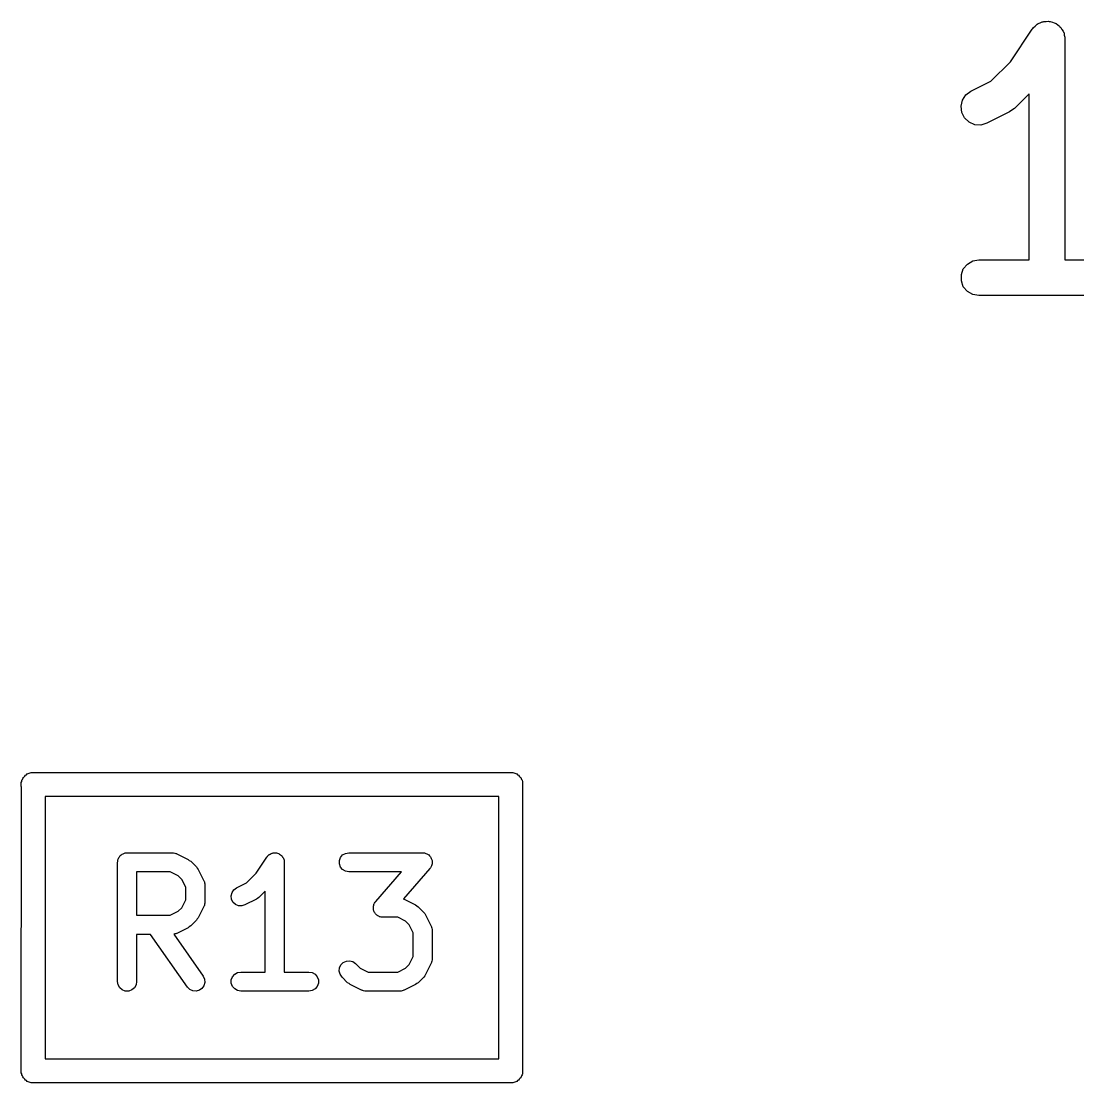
# Model space of a CAD drawing. Extents: x 106.7 to 203.6, y -115.7 to -57.1.
# Drawn here: x 158.794 to 163.219, y -96.662 to -92.213 of the extents above; entities that cross this region are included whole.
import ezdxf

# ---------------------------------------------------------------- set-up
doc = ezdxf.new("R2010")
doc.units = 0
doc.header["$MEASUREMENT"] = 0
doc.layers.add('BLACK', color=7, linetype='CONTINUOUS')

msp = doc.modelspace()

# ---------------------------------------------------------------- linework, layer by layer
at = {"layer": 'BLACK', "linetype": 'CONTINUOUS'}
for p, q in [((163.062, -92.2204), (163.07, -92.2164)), ((163.07, -92.2164), (163.074, -92.2159)), ((163.074, -92.2159), (163.078, -92.2145)), ((163.078, -92.2145), (163.087, -92.2145)), ((163.087, -92.2145), (163.096, -92.2135)), ((163.096, -92.2135), (163.1, -92.2145)), ((163.1, -92.2145), (163.104, -92.2145)), ((163.104, -92.2145), (163.113, -92.2176)), ((162.938, -92.3835), (163.029, -92.2468)), ((163.029, -92.2468), (163.032, -92.2438)), ((163.032, -92.2438), (163.034, -92.2402)), ((163.034, -92.2402), (163.041, -92.2344)), ((163.041, -92.2344), (163.047, -92.2279)), ((163.047, -92.2279), (163.05, -92.2261)), ((163.05, -92.2261), (163.054, -92.2234)), ((163.054, -92.2234), (163.062, -92.2204)), ((163.113, -92.2176), (163.121, -92.2197)), ((163.121, -92.2197), (163.125, -92.222)), ((163.125, -92.222), (163.129, -92.2234)), ((163.129, -92.2234), (163.136, -92.2292)), ((163.136, -92.2292), (163.143, -92.2341)), ((163.143, -92.2341), (163.145, -92.2375)), ((163.145, -92.2375), (163.149, -92.2402)), ((163.149, -92.2402), (163.153, -92.2479)), ((163.153, -92.2479), (163.158, -92.2551)), ((163.158, -92.2551), (163.16, -92.2591)), ((163.16, -92.2591), (163.162, -92.2627)), ((163.162, -92.2627), (163.163, -92.2715)), ((163.163, -92.2715), (163.166, -92.2801)), ((163.166, -92.2801), (163.165, -92.2843)), ((163.165, -92.2843), (163.166, -92.2884)), ((163.166, -92.2884), (163.166, -93.2134)), ((162.856, -92.4648), (162.938, -92.3835)), ((162.772, -92.507), (162.856, -92.4648)), ((162.737, -92.5443), (162.751, -92.5225)), ((162.751, -92.5225), (162.772, -92.507)), ((163.016, -92.5171), (162.954, -92.5795)), ((163.016, -93.2134), (163.016, -92.5171)), ((162.731, -92.5696), (162.737, -92.5443)), ((162.734, -92.5955), (162.731, -92.5696)), ((162.745, -92.6188), (162.734, -92.5955)), ((162.934, -92.5936), (162.839, -92.6412)), ((162.944, -92.5864), (162.934, -92.5936)), ((162.954, -92.5795), (162.944, -92.5864)), ((162.764, -92.6367), (162.745, -92.6188)), ((162.788, -92.647), (162.764, -92.6367)), ((162.814, -92.6486), (162.788, -92.647)), ((162.839, -92.6412), (162.814, -92.6486)), ((162.74, -93.2509), (162.757, -93.2309)), ((162.757, -93.2309), (162.78, -93.2179)), ((162.78, -93.2179), (162.805, -93.2134)), ((162.805, -93.2134), (163.016, -93.2134)), ((163.166, -93.2134), (163.377, -93.2134)), ((162.732, -93.2754), (162.74, -93.2509)), ((162.732, -93.3014), (162.732, -93.2754)), ((162.74, -93.3259), (162.732, -93.3014)), ((162.757, -93.3458), (162.74, -93.3259)), ((162.78, -93.3589), (162.757, -93.3458)), ((162.805, -93.3634), (162.78, -93.3589)), ((163.377, -93.3634), (162.805, -93.3634)), ((158.809, -95.3765), (158.812, -95.3731)), ((158.812, -95.3731), (158.816, -95.3709)), ((158.816, -95.3709), (158.819, -95.368)), ((158.819, -95.368), (158.823, -95.3665)), ((158.823, -95.3665), (158.827, -95.3643)), ((158.827, -95.3643), (158.832, -95.3635)), ((158.832, -95.3635), (158.836, -95.362)), ((158.836, -95.362), (160.853, -95.362)), ((160.853, -95.362), (160.857, -95.3635)), ((160.857, -95.3635), (160.862, -95.3643)), ((160.862, -95.3643), (160.866, -95.3665)), ((160.866, -95.3665), (160.87, -95.368)), ((160.87, -95.368), (160.873, -95.3709)), ((160.873, -95.3709), (160.877, -95.3731)), ((160.877, -95.3731), (160.88, -95.3765)), ((158.794, -95.4032), (158.796, -95.399)), ((158.794, -95.4208), (158.794, -95.4032)), ((158.796, -95.399), (158.797, -95.3946)), ((158.797, -95.3946), (158.799, -95.3908)), ((158.799, -95.3908), (158.801, -95.3866)), ((158.801, -95.3866), (158.803, -95.3832)), ((158.803, -95.3832), (158.806, -95.3794)), ((158.806, -95.3794), (158.809, -95.3765)), ((160.88, -95.3765), (160.883, -95.3794)), ((160.883, -95.3794), (160.886, -95.3832)), ((160.886, -95.3832), (160.888, -95.3866)), ((160.888, -95.3866), (160.89, -95.3908)), ((160.89, -95.3908), (160.892, -95.3946)), ((160.892, -95.3946), (160.893, -95.399)), ((160.893, -95.399), (160.894, -95.4032)), ((160.894, -95.4032), (160.894, -96.6208)), ((158.794, -96.6032), (158.795, -95.4208)), ((158.795, -95.4208), (158.794, -95.4208)), ((158.894, -95.462), (158.894, -96.562)), ((160.794, -95.462), (158.894, -95.462)), ((160.795, -96.562), (160.794, -95.462)), ((159.198, -95.7312), (159.199, -95.728)), ((159.198, -95.7347), (159.198, -95.7312)), ((159.199, -95.728), (159.2, -95.7245)), ((159.2, -95.7245), (159.202, -95.7215)), ((159.202, -95.7215), (159.203, -95.7182)), ((159.203, -95.7182), (159.205, -95.7155)), ((159.205, -95.7155), (159.207, -95.7125)), ((159.207, -95.7125), (159.209, -95.7102)), ((159.209, -95.7102), (159.212, -95.7075)), ((159.212, -95.7075), (159.215, -95.7058)), ((159.215, -95.7058), (159.217, -95.7035)), ((159.217, -95.7035), (159.221, -95.7024)), ((159.221, -95.7024), (159.224, -95.7006)), ((159.224, -95.7006), (159.227, -95.7)), ((159.227, -95.7), (159.23, -95.6988)), ((159.23, -95.6988), (159.234, -95.6988)), ((159.234, -95.6988), (159.237, -95.6982)), ((159.237, -95.6982), (159.428, -95.6982)), ((159.428, -95.6982), (159.43, -95.6986)), ((159.43, -95.6986), (159.432, -95.6985)), ((159.432, -95.6985), (159.437, -95.6998)), ((159.437, -95.6998), (159.442, -95.7006)), ((159.442, -95.7006), (159.444, -95.7018)), ((159.444, -95.7018), (159.446, -95.7024)), ((159.446, -95.7024), (159.493, -95.7262)), ((159.493, -95.7262), (159.498, -95.73)), ((159.498, -95.73), (159.504, -95.7337)), ((159.778, -95.7841), (159.823, -95.716)), ((159.823, -95.716), (159.825, -95.7144)), ((159.825, -95.7144), (159.826, -95.7125)), ((159.826, -95.7125), (159.829, -95.7094)), ((159.829, -95.7094), (159.833, -95.706)), ((159.833, -95.706), (159.835, -95.705)), ((159.835, -95.705), (159.836, -95.7035)), ((159.836, -95.7035), (159.841, -95.7019)), ((159.841, -95.7019), (159.845, -95.6998)), ((159.845, -95.6998), (159.847, -95.6996)), ((159.847, -95.6996), (159.849, -95.6988)), ((159.849, -95.6988), (159.854, -95.6988)), ((159.854, -95.6988), (159.859, -95.6983)), ((159.859, -95.6983), (159.861, -95.6988)), ((159.861, -95.6988), (159.863, -95.6988)), ((159.863, -95.6988), (159.868, -95.7004)), ((159.868, -95.7004), (159.872, -95.7016)), ((159.872, -95.7016), (159.874, -95.7028)), ((159.874, -95.7028), (159.876, -95.7035)), ((159.876, -95.7035), (159.88, -95.7066)), ((159.88, -95.7066), (159.884, -95.7093)), ((159.884, -95.7093), (159.885, -95.7111)), ((159.885, -95.7111), (159.887, -95.7125)), ((159.887, -95.7125), (159.889, -95.7166)), ((159.889, -95.7166), (159.892, -95.7205)), ((159.892, -95.7205), (159.893, -95.7226)), ((159.893, -95.7226), (159.894, -95.7245)), ((159.894, -95.7245), (159.895, -95.7292)), ((159.895, -95.7292), (159.896, -95.7338)), ((160.127, -95.7312), (160.131, -95.7182)), ((160.127, -95.7451), (160.127, -95.7312)), ((160.131, -95.7182), (160.14, -95.7075)), ((160.14, -95.7075), (160.152, -95.7006)), ((160.152, -95.7006), (160.166, -95.6982)), ((160.166, -95.6982), (160.475, -95.6982)), ((160.475, -95.6982), (160.479, -95.6989)), ((160.479, -95.6989), (160.483, -95.6989)), ((160.483, -95.6989), (160.486, -95.7001)), ((160.486, -95.7001), (160.489, -95.7006)), ((160.489, -95.7006), (160.493, -95.7026)), ((160.493, -95.7026), (160.496, -95.704)), ((160.496, -95.704), (160.498, -95.706)), ((160.498, -95.706), (160.501, -95.7075)), ((160.501, -95.7075), (160.504, -95.7105)), ((160.504, -95.7105), (160.507, -95.7131)), ((160.507, -95.7131), (160.508, -95.7158)), ((160.508, -95.7158), (160.51, -95.7182)), ((160.51, -95.7182), (160.511, -95.7219)), ((160.511, -95.7219), (160.513, -95.7253)), ((160.513, -95.7253), (160.514, -95.7283)), ((160.514, -95.7283), (160.515, -95.7312)), ((160.515, -95.7312), (160.515, -95.7351)), ((159.197, -95.7382), (159.198, -95.7347)), ((159.197, -96.2382), (159.197, -95.7382)), ((159.504, -95.7337), (159.528, -95.7575)), ((159.528, -95.7575), (159.531, -95.7628)), ((159.531, -95.7628), (159.535, -95.7679)), ((159.535, -95.7679), (159.559, -95.8155)), ((159.896, -95.7338), (159.896, -95.736)), ((159.896, -95.736), (159.896, -95.7382)), ((159.896, -95.7382), (159.896, -96.1982)), ((160.131, -95.7582), (160.127, -95.7451)), ((160.14, -95.7688), (160.131, -95.7582)), ((160.152, -95.7758), (160.14, -95.7688)), ((160.166, -95.7782), (160.152, -95.7758)), ((160.506, -95.7645), (160.395, -95.8914)), ((160.508, -95.7612), (160.506, -95.7645)), ((160.51, -95.7582), (160.508, -95.7612)), ((160.511, -95.7553), (160.51, -95.7582)), ((160.513, -95.7526), (160.511, -95.7553)), ((160.514, -95.7488), (160.513, -95.7526)), ((160.515, -95.7451), (160.514, -95.7488)), ((160.515, -95.7351), (160.515, -95.739)), ((160.515, -95.739), (160.515, -95.7421)), ((160.515, -95.7421), (160.515, -95.7451)), ((159.277, -95.7782), (159.277, -95.9601)), ((159.418, -95.7782), (159.277, -95.7782)), ((159.452, -95.7949), (159.418, -95.7782)), ((159.466, -95.8095), (159.452, -95.7949)), ((159.483, -95.8429), (159.466, -95.8095)), ((159.559, -95.8155), (159.56, -95.8177)), ((159.56, -95.8177), (159.561, -95.8197)), ((159.561, -95.8197), (159.561, -95.8244)), ((159.737, -95.8244), (159.778, -95.7841)), ((160.387, -95.7782), (160.166, -95.7782)), ((160.279, -95.9023), (160.387, -95.7782)), ((159.483, -95.8954), (159.483, -95.8429)), ((159.561, -95.8244), (159.563, -95.8289)), ((159.563, -95.8289), (159.563, -95.8312)), ((159.563, -95.8312), (159.563, -95.8334)), ((159.563, -95.8334), (159.563, -95.9049)), ((159.674, -95.8786), (159.677, -95.8651)), ((159.677, -95.8651), (159.685, -95.8535)), ((159.685, -95.8535), (159.696, -95.8453)), ((159.696, -95.8453), (159.737, -95.8244)), ((159.816, -95.8586), (159.789, -95.8855)), ((159.816, -96.1982), (159.816, -95.8586)), ((159.466, -95.9288), (159.483, -95.8954)), ((159.563, -95.9094), (159.561, -95.9139)), ((159.563, -95.9049), (159.563, -95.9071)), ((159.563, -95.9071), (159.563, -95.9094)), ((159.675, -95.8925), (159.674, -95.8786)), ((159.681, -95.9049), (159.675, -95.8925)), ((159.692, -95.9144), (159.681, -95.9049)), ((159.779, -95.893), (159.731, -95.9168)), ((159.784, -95.8892), (159.779, -95.893)), ((159.789, -95.8855), (159.784, -95.8892)), ((160.273, -95.9116), (160.274, -95.9087)), ((160.274, -95.9087), (160.277, -95.9057)), ((160.277, -95.9057), (160.279, -95.9023)), ((160.395, -95.8914), (160.396, -95.8922)), ((160.396, -95.8922), (160.398, -95.8929)), ((160.398, -95.8929), (160.446, -95.9167)), ((159.418, -95.9601), (159.452, -95.9434)), ((159.452, -95.9434), (159.466, -95.9288)), ((159.559, -95.9227), (159.535, -95.9704)), ((159.56, -95.9205), (159.559, -95.9227)), ((159.561, -95.9185), (159.56, -95.9205)), ((159.561, -95.9139), (159.561, -95.9185)), ((159.704, -95.92), (159.692, -95.9144)), ((159.718, -95.9208), (159.704, -95.92)), ((159.731, -95.9168), (159.718, -95.9208)), ((160.269, -95.9217), (160.271, -95.918)), ((160.269, -95.9248), (160.269, -95.9217)), ((160.269, -95.9278), (160.269, -95.9248)), ((160.269, -95.9317), (160.269, -95.9278)), ((160.269, -95.9356), (160.269, -95.9317)), ((160.27, -95.9385), (160.269, -95.9356)), ((160.271, -95.9416), (160.27, -95.9385)), ((160.271, -95.9142), (160.273, -95.9116)), ((160.271, -95.918), (160.271, -95.9142)), ((160.273, -95.945), (160.271, -95.9416)), ((160.274, -95.9487), (160.273, -95.945)), ((160.276, -95.951), (160.274, -95.9487)), ((160.278, -95.9537), (160.276, -95.951)), ((160.281, -95.9563), (160.278, -95.9537)), ((160.446, -95.9167), (160.451, -95.9205)), ((160.451, -95.9205), (160.456, -95.9242)), ((160.456, -95.9242), (160.48, -95.948)), ((160.48, -95.948), (160.484, -95.9532)), ((160.484, -95.9532), (160.487, -95.9584)), ((159.277, -95.9601), (159.418, -95.9601)), ((159.528, -95.9808), (159.504, -96.0046)), ((159.531, -95.9755), (159.528, -95.9808)), ((159.535, -95.9704), (159.531, -95.9755)), ((160.283, -95.9593), (160.281, -95.9563)), ((160.286, -95.9609), (160.283, -95.9593)), ((160.288, -95.9629), (160.286, -95.9609)), ((160.292, -95.9643), (160.288, -95.9629)), ((160.295, -95.9663), (160.292, -95.9643)), ((160.298, -95.9668), (160.295, -95.9663)), ((160.301, -95.9679), (160.298, -95.9668)), ((160.305, -95.968), (160.301, -95.9679)), ((160.309, -95.9687), (160.305, -95.968)), ((160.371, -95.9687), (160.309, -95.9687)), ((160.404, -95.9854), (160.371, -95.9687)), ((160.419, -96), (160.404, -95.9854)), ((160.487, -95.9584), (160.511, -96.006)), ((159.336, -96.0401), (159.277, -96.0401)), ((159.277, -96.0401), (159.277, -96.2382)), ((159.49, -96.2611), (159.336, -96.0401)), ((159.437, -96.0385), (159.433, -96.0397)), ((159.433, -96.0397), (159.556, -96.2153)), ((159.442, -96.0377), (159.437, -96.0385)), ((159.444, -96.0365), (159.442, -96.0377)), ((159.446, -96.0359), (159.444, -96.0365)), ((159.493, -96.0121), (159.446, -96.0359)), ((159.498, -96.0082), (159.493, -96.0121)), ((159.504, -96.0046), (159.498, -96.0082)), ((160.435, -96.0333), (160.419, -96)), ((160.435, -96.1335), (160.435, -96.0333)), ((160.511, -96.006), (160.512, -96.0082)), ((160.512, -96.0082), (160.513, -96.0102)), ((160.513, -96.0102), (160.514, -96.0148)), ((160.514, -96.0148), (160.515, -96.0193)), ((160.515, -96.0193), (160.515, -96.0216)), ((160.515, -96.0216), (160.515, -96.0239)), ((160.515, -96.0239), (160.515, -96.143)), ((160.127, -96.1802), (160.133, -96.1676)), ((160.133, -96.1676), (160.143, -96.1578)), ((160.143, -96.1578), (160.156, -96.1519)), ((160.156, -96.1519), (160.169, -96.1507)), ((160.169, -96.1507), (160.183, -96.1543)), ((160.183, -96.1543), (160.194, -96.1623)), ((160.194, -96.1623), (160.213, -96.1815)), ((160.404, -96.1815), (160.419, -96.1669)), ((160.419, -96.1669), (160.435, -96.1335)), ((160.511, -96.1608), (160.487, -96.2085)), ((160.512, -96.1586), (160.511, -96.1608)), ((160.513, -96.1566), (160.512, -96.1586)), ((160.514, -96.152), (160.513, -96.1566)), ((160.515, -96.1475), (160.514, -96.152)), ((160.515, -96.143), (160.515, -96.1452)), ((160.515, -96.1452), (160.515, -96.1475)), ((159.556, -96.2153), (159.562, -96.2278)), ((159.674, -96.2312), (159.679, -96.2182)), ((159.679, -96.2182), (159.688, -96.2075)), ((159.688, -96.2075), (159.7, -96.2006)), ((159.7, -96.2006), (159.714, -96.1982)), ((159.714, -96.1982), (159.816, -96.1982)), ((159.896, -96.1982), (159.999, -96.1982)), ((159.999, -96.1982), (160.013, -96.2006)), ((160.013, -96.2006), (160.025, -96.2075)), ((160.025, -96.2075), (160.034, -96.2182)), ((160.034, -96.2182), (160.039, -96.2312)), ((160.126, -96.1941), (160.127, -96.1802)), ((160.13, -96.2075), (160.126, -96.1941)), ((160.138, -96.2189), (160.13, -96.2075)), ((160.161, -96.2427), (160.138, -96.2189)), ((160.213, -96.1815), (160.247, -96.1982)), ((160.247, -96.1982), (160.371, -96.1982)), ((160.371, -96.1982), (160.404, -96.1815)), ((160.48, -96.2189), (160.456, -96.2427)), ((160.484, -96.2136), (160.48, -96.2189)), ((160.487, -96.2085), (160.484, -96.2136)), ((159.2, -96.2519), (159.197, -96.2382)), ((159.207, -96.2639), (159.2, -96.2519)), ((159.217, -96.2728), (159.207, -96.2639)), ((159.268, -96.2639), (159.257, -96.2728)), ((159.275, -96.2519), (159.268, -96.2639)), ((159.277, -96.2382), (159.275, -96.2519)), ((159.5, -96.271), (159.49, -96.2611)), ((159.559, -96.2551), (159.551, -96.2665)), ((159.563, -96.2417), (159.559, -96.2551)), ((159.562, -96.2278), (159.563, -96.2417)), ((159.674, -96.2451), (159.674, -96.2312)), ((159.679, -96.2582), (159.674, -96.2451)), ((159.688, -96.2688), (159.679, -96.2582)), ((160.034, -96.2582), (160.025, -96.2688)), ((160.039, -96.2451), (160.034, -96.2582)), ((160.039, -96.2312), (160.039, -96.2451)), ((160.167, -96.2463), (160.161, -96.2427)), ((160.172, -96.2502), (160.167, -96.2463)), ((160.219, -96.274), (160.172, -96.2502)), ((160.446, -96.2502), (160.398, -96.274)), ((160.451, -96.2463), (160.446, -96.2502)), ((160.456, -96.2427), (160.451, -96.2463)), ((159.23, -96.2776), (159.217, -96.2728)), ((159.244, -96.2776), (159.23, -96.2776)), ((159.257, -96.2728), (159.244, -96.2776)), ((159.513, -96.2768), (159.5, -96.271)), ((159.527, -96.278), (159.513, -96.2768)), ((159.54, -96.2744), (159.527, -96.278)), ((159.551, -96.2665), (159.54, -96.2744)), ((159.7, -96.2758), (159.688, -96.2688)), ((159.714, -96.2782), (159.7, -96.2758)), ((159.999, -96.2782), (159.714, -96.2782)), ((160.013, -96.2758), (159.999, -96.2782)), ((160.025, -96.2688), (160.013, -96.2758)), ((160.222, -96.2746), (160.219, -96.274)), ((160.224, -96.2758), (160.222, -96.2746)), ((160.228, -96.2766), (160.224, -96.2758)), ((160.233, -96.2779), (160.228, -96.2766)), ((160.235, -96.2778), (160.233, -96.2779)), ((160.237, -96.2782), (160.235, -96.2778)), ((160.38, -96.2782), (160.237, -96.2782)), ((160.382, -96.2778), (160.38, -96.2782)), ((160.385, -96.2779), (160.382, -96.2778)), ((160.389, -96.2766), (160.385, -96.2779)), ((160.394, -96.2758), (160.389, -96.2766)), ((160.396, -96.2746), (160.394, -96.2758)), ((160.398, -96.274), (160.396, -96.2746)), ((158.894, -96.562), (160.795, -96.562)), ((158.794, -96.6208), (158.794, -96.6032)), ((158.796, -96.625), (158.794, -96.6208)), ((160.894, -96.6208), (160.893, -96.625)), ((158.797, -96.6294), (158.796, -96.625)), ((158.799, -96.6332), (158.797, -96.6294)), ((158.801, -96.6374), (158.799, -96.6332)), ((158.803, -96.6408), (158.801, -96.6374)), ((158.806, -96.6446), (158.803, -96.6408)), ((158.809, -96.6475), (158.806, -96.6446)), ((158.812, -96.6509), (158.809, -96.6475)), ((158.816, -96.6531), (158.812, -96.6509)), ((158.819, -96.656), (158.816, -96.6531)), ((158.823, -96.6575), (158.819, -96.656)), ((158.827, -96.6597), (158.823, -96.6575)), ((158.832, -96.6605), (158.827, -96.6597)), ((158.836, -96.662), (158.832, -96.6605)), ((160.853, -96.662), (158.836, -96.662)), ((160.857, -96.6605), (160.853, -96.662)), ((160.862, -96.6597), (160.857, -96.6605)), ((160.866, -96.6575), (160.862, -96.6597)), ((160.87, -96.656), (160.866, -96.6575)), ((160.873, -96.6531), (160.87, -96.656)), ((160.877, -96.6509), (160.873, -96.6531)), ((160.88, -96.6475), (160.877, -96.6509)), ((160.883, -96.6446), (160.88, -96.6475)), ((160.886, -96.6408), (160.883, -96.6446)), ((160.888, -96.6374), (160.886, -96.6408)), ((160.89, -96.6332), (160.888, -96.6374)), ((160.892, -96.6294), (160.89, -96.6332)), ((160.893, -96.625), (160.892, -96.6294))]:
    msp.add_line(p, q, dxfattribs=at)

doc.saveas('drawing.dxf')
